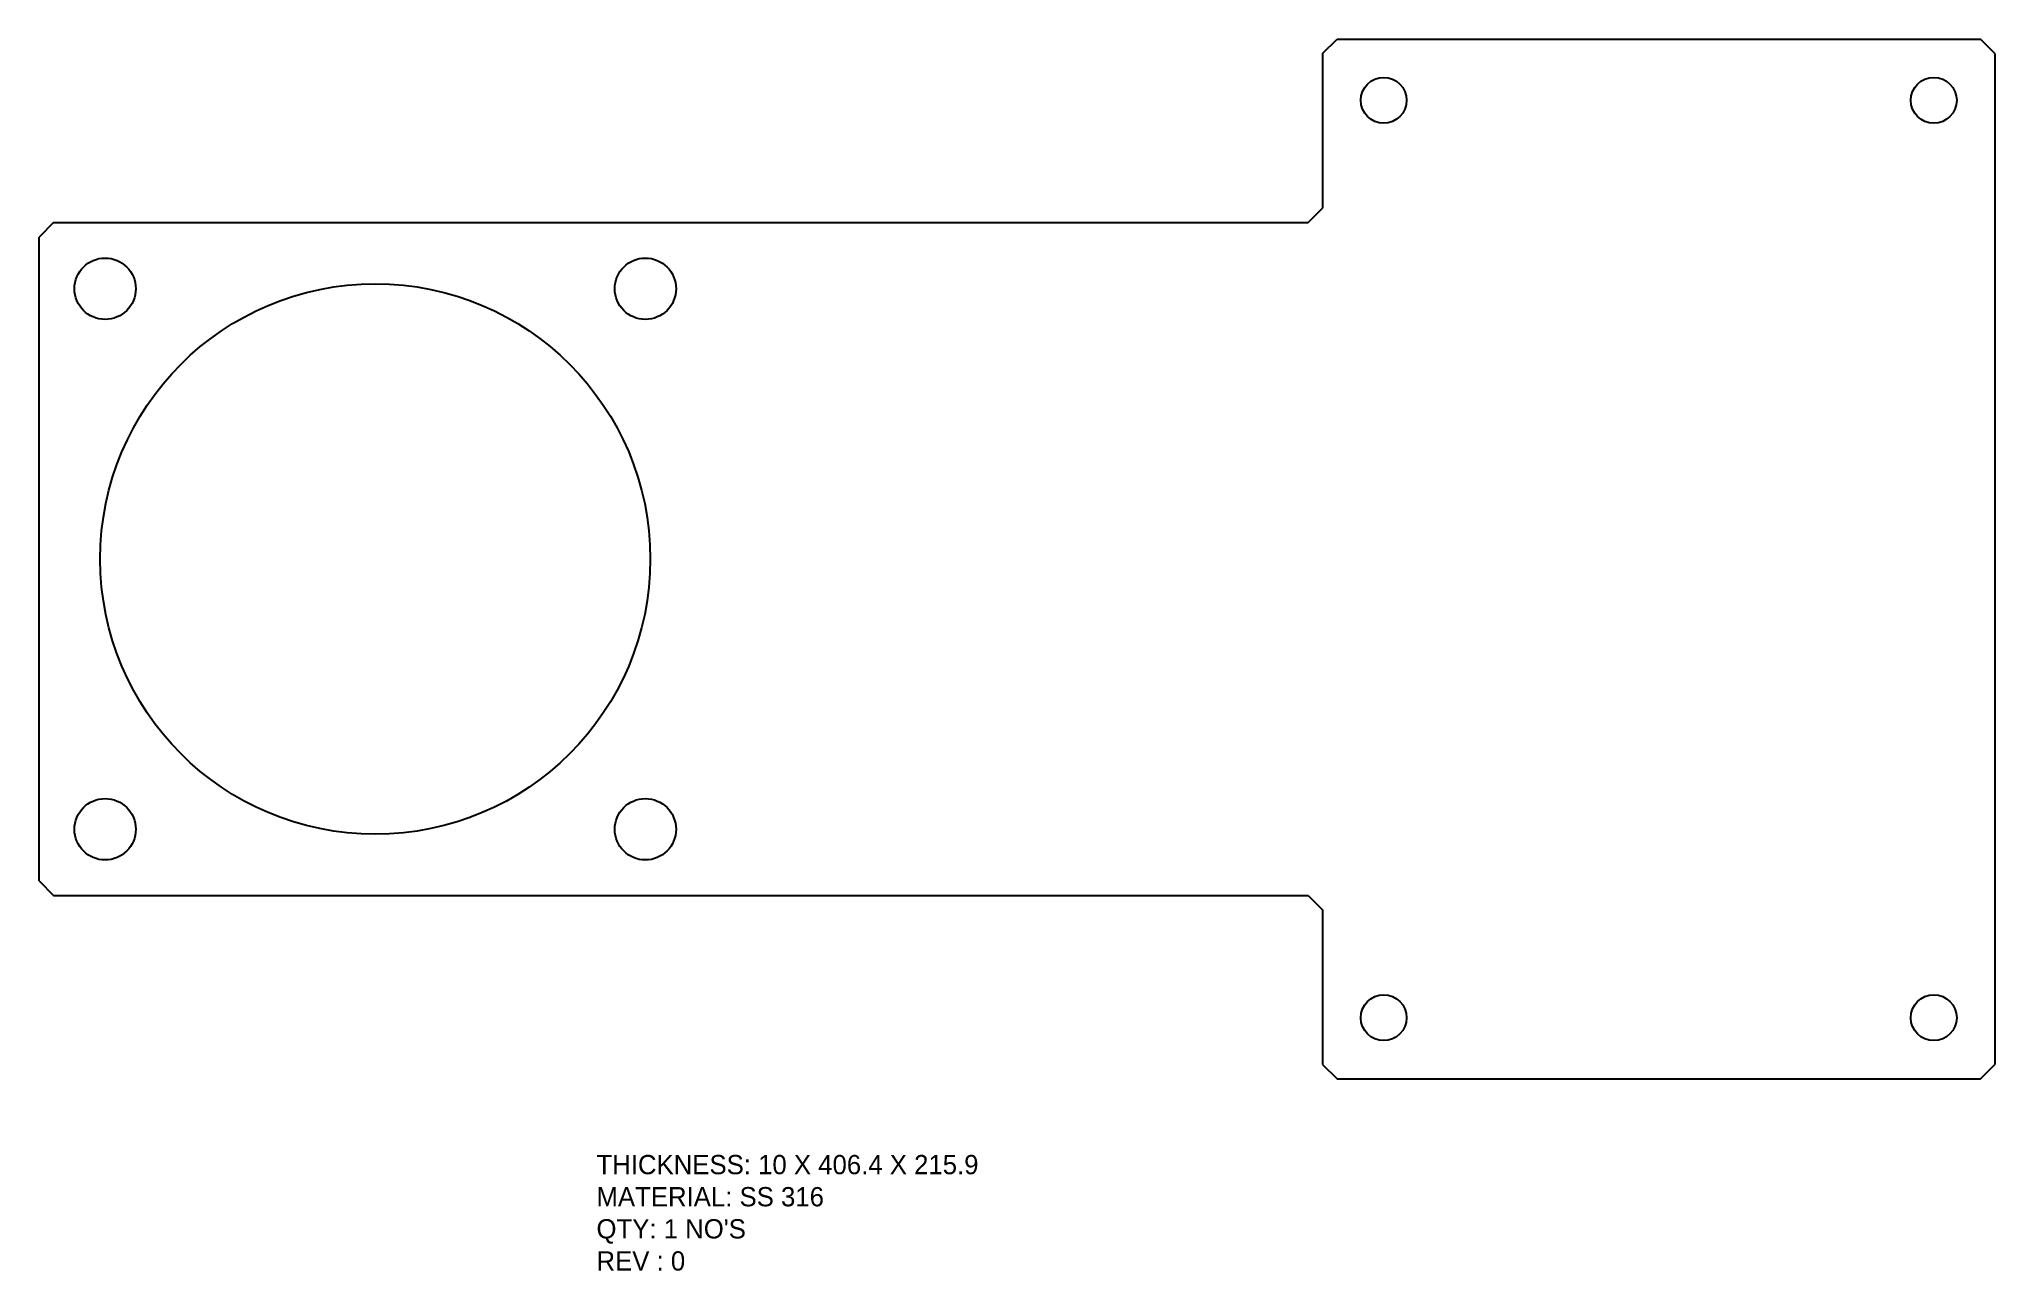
# Model space of a CAD drawing. Header units: inches. Extents: x 2324 to 2730, y -218 to 38.
import ezdxf

# ---------------------------------------------------------------- set-up
doc = ezdxf.new("R2010")
doc.units = ezdxf.units.IN
doc.header["$MEASUREMENT"] = 0
doc.layers.add('LaserCutting', color=3, linetype='Continuous')

msp = doc.modelspace()

# ---------------------------------------------------------------- linework, layer by layer
at = {"layer": 'LaserCutting'}
for p, q in [((2590.57, 35.17), (2593.57, 38.17)), ((2593.57, 38.17), (2727.27, 38.17)), ((2730.27, 35.17), (2727.27, 38.17)), ((2590.57, 35.17), (2590.57, 3.07)), ((2730.27, 35.17), (2730.27, -174.73)), ((2326.87, 0.07), (2323.87, -2.93)), ((2326.87, 0.07), (2587.57, 0.07)), ((2587.57, 0.07), (2590.57, 3.07)), ((2323.87, -136.63), (2323.87, -2.93)), ((2323.87, -136.63), (2326.87, -139.63)), ((2326.87, -139.63), (2587.57, -139.63)), ((2587.57, -139.63), (2590.57, -142.63)), ((2590.57, -142.63), (2590.57, -174.73)), ((2590.57, -174.73), (2593.57, -177.73)), ((2727.27, -177.73), (2730.27, -174.73)), ((2593.57, -177.73), (2727.27, -177.73))]:
    msp.add_line(p, q, dxfattribs=at)
for centre, radius in [((2603.27, 25.47), 4.76), ((2717.57, 25.47), 4.76), ((2337.59, -13.65), 6.37), ((2449.85, -13.65), 6.37), ((2393.72, -69.78), 57.15), ((2337.59, -125.9), 6.37), ((2449.85, -125.9), 6.37), ((2603.27, -165.03), 4.76), ((2717.57, -165.03), 4.76)]:
    msp.add_circle(centre, radius, dxfattribs=at)

# ---------------------------------------------------------------- texts
at = {"layer": 'LaserCutting', "insert": (2439.69, -193.53), "char_height": 4, "width": 174.5146, "attachment_point": 1}
msp.add_mtext("{\\fCentury Gothic|b0|i0|c0|p18;THICKNESS: 10 X 406.4 X 215.9\\PMATERIAL: SS 316\\PQTY: 1 NO'S\\PREV : 0}", dxfattribs=at)

doc.saveas('drawing.dxf')
